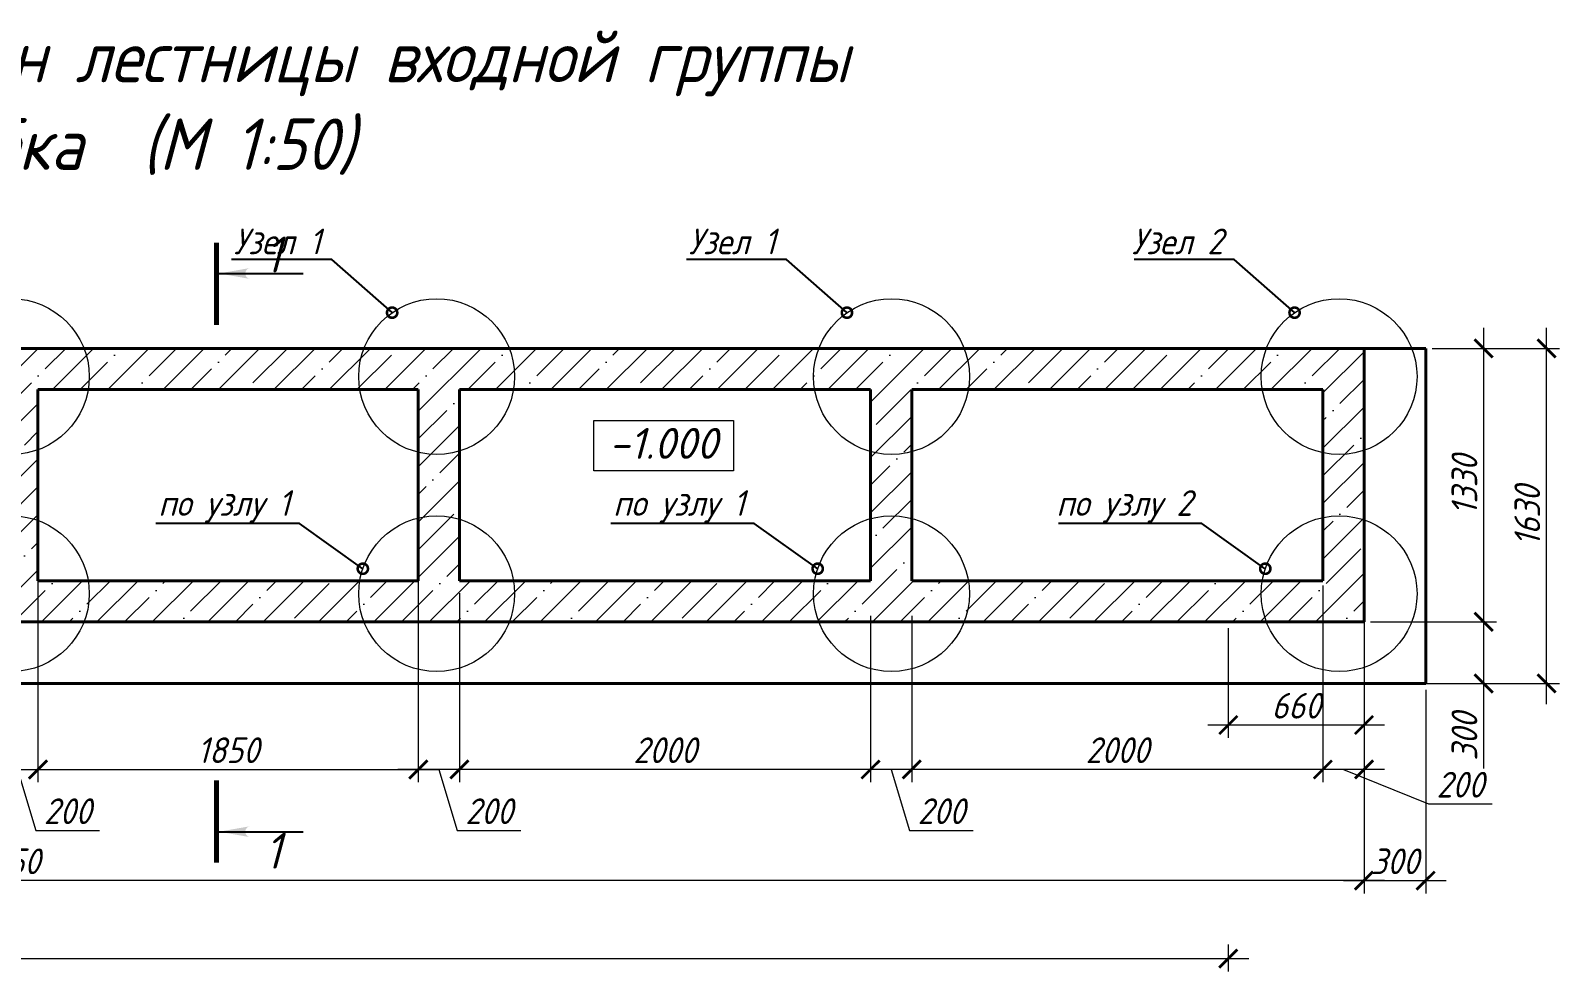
# Model space of a CAD drawing. Header units: millimetres. Extents: x 504091 to 2165846, y 135022 to 442887.
# Drawn here: x 1015981 to 1023418, y 215626 to 220205 of the extents above; entities that cross this region are included whole.
import ezdxf
from ezdxf import colors
from ezdxf.entities.mleader import LeaderData, LeaderLine
from ezdxf.math import Vec2, Vec3

# ---------------------------------------------------------------- set-up
doc = ezdxf.new("R2010")
doc.units = ezdxf.units.MM
doc.layers.get('Defpoints').update_dxf_attribs({"color": 255})
doc.layers.add('PS_Обозначения', color=7, linetype='Continuous')
doc.layers.add('SGRAND', color=7, linetype='Continuous')
for name, color, linetype, lineweight in [('Аннотация', 7, 'Continuous', 9), ('Монолит тонкий', 204, 'Continuous', 9), ('отметки', 7, 'Continuous', 20), ('Размер', 7, 'Continuous', 13), ('Размеры КР', 164, 'Continuous', 9)]:
    doc.layers.add(name, color=color, linetype=linetype, lineweight=lineweight)
doc.styles.add('GOST 2.304_new', font='isocpeur.ttf', dxfattribs={"width": 0.9, "oblique": 15})
doc.dimstyles.new('SPDS 1_50', dxfattribs={"dimscale": 50, "dimtxt": 2.5, "dimasz": 1.77, "dimexe": 1.25, "dimexo": 0.625, "dimtad": 1, "dimdec": 0, "dimrnd": 0.001, "dimzin": 9, "dimtxsty": 'GOST 2.304_new', "dimblk": 'ARCHTICK', "dimcen": 2.5, "dimdle": 2, "dimclrt": 256, "dimadec": 0, "dimazin": 2, "dimtfac": 0.75, "dimtdec": 0, "dimtmove": 1, "dimatfit": 3, "dimfxl": 0, "dimtolj": 1, "dimlwd": 9, "dimlwe": 9, "dimarcsym": 0})

# ---------------------------------------------------------------- blocks, each defined once
blk = doc.blocks.new('_ArchTick')
at = {"color": 0, "linetype": 'ByBlock', "const_width": 0.15}
blk.add_lwpolyline([(-0.5, -0.5), (0.5, 0.5)], dxfattribs=at)
blk = doc.blocks.new('*D1839')
at = {"layer": 'Defpoints', "color": 0, "lineweight": 20, "transparency": 16777216}
for p in [(1009307.3, 215788.8), (1021807.3, 215788.8), (1021807.3, 215688.8)]:
    blk.add_point(p, dxfattribs=at)
at = {"layer": 'Размеры КР', "color": 0, "lineweight": 9, "transparency": 16777216}
for p, q in [((1009307.3, 215757.6), (1009307.3, 215626.3)), ((1021807.3, 215757.6), (1021807.3, 215626.3)), ((1009207.3, 215688.8), (1021907.3, 215688.8))]:
    blk.add_line(p, q, dxfattribs=at)
at = {"layer": 'Размеры КР', "color": 0, "lineweight": 9, "transparency": 16777216, "xscale": 88.5, "yscale": 88.5, "zscale": 88.5, "rotation": 180}
blk.add_blockref('_ArchTick', (1009307.3, 215688.8), dxfattribs=at)
at = {"layer": 'Размеры КР', "color": 0, "lineweight": 9, "transparency": 16777216, "xscale": 88.5, "yscale": 88.5, "zscale": 88.5}
blk.add_blockref('_ArchTick', (1021807.3, 215688.8), dxfattribs=at)
at = {"layer": 'Размеры КР', "lineweight": 20, "transparency": 16777216, "insert": (1015557.3, 215782.6), "char_height": 125, "width": 145.965, "attachment_point": 5, "style": 'GOST 2.304_new'}
blk.add_mtext('\\A1;12500', dxfattribs=at)
blk = doc.blocks.new('*D1841')
at = {"layer": 'Defpoints', "color": 0, "lineweight": 20, "transparency": 16777216}
for p in [(1021807.3, 217327.8), (1022467.3, 217363.9), (1022467.3, 216825.7)]:
    blk.add_point(p, dxfattribs=at)
at = {"layer": 'Размеры КР', "color": 0, "lineweight": 9, "transparency": 16777216}
for p, q in [((1021807.3, 217296.5), (1021807.3, 216763.2)), ((1022467.3, 217332.7), (1022467.3, 216763.2)), ((1021707.3, 216825.7), (1022567.3, 216825.7))]:
    blk.add_line(p, q, dxfattribs=at)
at = {"layer": 'Размеры КР', "color": 0, "lineweight": 9, "transparency": 16777216, "xscale": 88.5, "yscale": 88.5, "zscale": 88.5, "rotation": 180}
blk.add_blockref('_ArchTick', (1021807.3, 216825.7), dxfattribs=at)
at = {"layer": 'Размеры КР', "color": 0, "lineweight": 9, "transparency": 16777216, "xscale": 88.5, "yscale": 88.5, "zscale": 88.5}
blk.add_blockref('_ArchTick', (1022467.3, 216825.7), dxfattribs=at)
at = {"layer": 'Размеры КР', "lineweight": 20, "transparency": 16777216, "insert": (1022137.3, 216919.5), "char_height": 125, "attachment_point": 5, "style": 'GOST 2.304_new'}
blk.add_mtext('\\A1;660', dxfattribs=at)
blk = doc.blocks.new('*D1842')
at = {"layer": 'Defpoints', "color": 0, "lineweight": 20, "transparency": 16777216}
for p in [(1009217.3, 217964.5), (1022467.3, 217557.9), (1009217.3, 216068.5)]:
    blk.add_point(p, dxfattribs=at)
at = {"layer": 'Размеры КР', "color": 0, "lineweight": 9, "transparency": 16777216}
for p, q in [((1009217.3, 217933.2), (1009217.3, 216006)), ((1022467.3, 217526.6), (1022467.3, 216006)), ((1022567.3, 216068.5), (1009117.3, 216068.5))]:
    blk.add_line(p, q, dxfattribs=at)
at = {"layer": 'Размеры КР', "color": 0, "lineweight": 9, "transparency": 16777216, "xscale": 88.5, "yscale": 88.5, "zscale": 88.5, "rotation": 180}
blk.add_blockref('_ArchTick', (1009217.3, 216068.5), dxfattribs=at)
at = {"layer": 'Размеры КР', "color": 0, "lineweight": 9, "transparency": 16777216, "xscale": 88.5, "yscale": 88.5, "zscale": 88.5}
blk.add_blockref('_ArchTick', (1022467.3, 216068.5), dxfattribs=at)
at = {"layer": 'Размеры КР', "lineweight": 20, "transparency": 16777216, "insert": (1015842.3, 216162.2), "char_height": 125, "attachment_point": 5, "style": 'GOST 2.304_new'}
blk.add_mtext('\\A1;13250', dxfattribs=at)
blk = doc.blocks.new('*D1848')
at = {"layer": 'Defpoints', "color": 0, "lineweight": 20, "transparency": 16777216}
for p in [(1022267.3, 217536.4), (1022467.3, 217536.4), (1022267.3, 216609.2)]:
    blk.add_point(p, dxfattribs=at)
at = {"layer": 'Размеры КР', "color": 0, "lineweight": 9, "transparency": 16777216}
for p, q in [((1022267.3, 217505.2), (1022267.3, 216546.7)), ((1022467.3, 217505.2), (1022467.3, 216546.7)), ((1022567.3, 216609.2), (1022167.3, 216609.2)), ((1022367.3, 216609.2), (1022780.6, 216441.4)), ((1022780.6, 216441.4), (1023090.3, 216441.4))]:
    blk.add_line(p, q, dxfattribs=at)
at = {"layer": 'Размеры КР', "color": 0, "lineweight": 9, "transparency": 16777216, "xscale": 88.5, "yscale": 88.5, "zscale": 88.5, "rotation": 180}
blk.add_blockref('_ArchTick', (1022267.3, 216609.2), dxfattribs=at)
at = {"layer": 'Размеры КР', "color": 0, "lineweight": 9, "transparency": 16777216, "xscale": 88.5, "yscale": 88.5, "zscale": 88.5}
blk.add_blockref('_ArchTick', (1022467.3, 216609.2), dxfattribs=at)
at = {"layer": 'Размеры КР', "lineweight": 20, "transparency": 16777216, "insert": (1022935.5, 216535.1), "char_height": 125, "attachment_point": 5, "style": 'GOST 2.304_new'}
blk.add_mtext('\\A1;200', dxfattribs=at)
blk = doc.blocks.new('*D1849')
at = {"layer": 'Defpoints', "color": 0, "lineweight": 20, "transparency": 16777216}
for p in [(1022267.3, 217536.4), (1020267.3, 217388.9), (1020267.3, 216609.2)]:
    blk.add_point(p, dxfattribs=at)
at = {"layer": 'Размеры КР', "color": 0, "lineweight": 9, "transparency": 16777216}
for p, q in [((1022267.3, 217505.2), (1022267.3, 216546.7)), ((1020267.3, 217357.6), (1020267.3, 216546.7)), ((1022367.3, 216609.2), (1020167.3, 216609.2))]:
    blk.add_line(p, q, dxfattribs=at)
at = {"layer": 'Размеры КР', "color": 0, "lineweight": 9, "transparency": 16777216, "xscale": 88.5, "yscale": 88.5, "zscale": 88.5, "rotation": 180}
blk.add_blockref('_ArchTick', (1020267.3, 216609.2), dxfattribs=at)
at = {"layer": 'Размеры КР', "color": 0, "lineweight": 9, "transparency": 16777216, "xscale": 88.5, "yscale": 88.5, "zscale": 88.5}
blk.add_blockref('_ArchTick', (1022267.3, 216609.2), dxfattribs=at)
at = {"layer": 'Размеры КР', "lineweight": 20, "transparency": 16777216, "insert": (1021267.3, 216703), "char_height": 125, "attachment_point": 5, "style": 'GOST 2.304_new'}
blk.add_mtext('\\A1;2000', dxfattribs=at)
blk = doc.blocks.new('*D1850')
at = {"layer": 'Defpoints', "color": 0, "lineweight": 20, "transparency": 16777216}
for p in [(1020067.3, 217388.9), (1020267.3, 217388.9), (1020067.3, 216609.2)]:
    blk.add_point(p, dxfattribs=at)
at = {"layer": 'Размеры КР', "color": 0, "lineweight": 9, "transparency": 16777216}
for p, q in [((1020067.3, 217357.6), (1020067.3, 216546.7)), ((1020267.3, 217357.6), (1020267.3, 216546.7)), ((1020367.3, 216609.2), (1019967.3, 216609.2)), ((1020167.3, 216609.2), (1020256.4, 216312.4)), ((1020256.4, 216312.4), (1020566.1, 216312.4))]:
    blk.add_line(p, q, dxfattribs=at)
at = {"layer": 'Размеры КР', "color": 0, "lineweight": 9, "transparency": 16777216, "xscale": 88.5, "yscale": 88.5, "zscale": 88.5, "rotation": 180}
blk.add_blockref('_ArchTick', (1020067.3, 216609.2), dxfattribs=at)
at = {"layer": 'Размеры КР', "color": 0, "lineweight": 9, "transparency": 16777216, "xscale": 88.5, "yscale": 88.5, "zscale": 88.5}
blk.add_blockref('_ArchTick', (1020267.3, 216609.2), dxfattribs=at)
at = {"layer": 'Размеры КР', "lineweight": 20, "transparency": 16777216, "insert": (1020411.3, 216406.1), "char_height": 125, "attachment_point": 5, "style": 'GOST 2.304_new'}
blk.add_mtext('\\A1;200', dxfattribs=at)
blk = doc.blocks.new('*D1851')
at = {"layer": 'Defpoints', "color": 0, "lineweight": 20, "transparency": 16777216}
for p in [(1018067.3, 217497.8), (1020067.3, 217388.9), (1018067.3, 216609.2)]:
    blk.add_point(p, dxfattribs=at)
at = {"layer": 'Размеры КР', "color": 0, "lineweight": 9, "transparency": 16777216}
for p, q in [((1018067.3, 217466.6), (1018067.3, 216546.7)), ((1020067.3, 217357.6), (1020067.3, 216546.7)), ((1020167.3, 216609.2), (1017967.3, 216609.2))]:
    blk.add_line(p, q, dxfattribs=at)
at = {"layer": 'Размеры КР', "color": 0, "lineweight": 9, "transparency": 16777216, "xscale": 88.5, "yscale": 88.5, "zscale": 88.5, "rotation": 180}
blk.add_blockref('_ArchTick', (1018067.3, 216609.2), dxfattribs=at)
at = {"layer": 'Размеры КР', "color": 0, "lineweight": 9, "transparency": 16777216, "xscale": 88.5, "yscale": 88.5, "zscale": 88.5}
blk.add_blockref('_ArchTick', (1020067.3, 216609.2), dxfattribs=at)
at = {"layer": 'Размеры КР', "lineweight": 20, "transparency": 16777216, "insert": (1019067.3, 216703), "char_height": 125, "attachment_point": 5, "style": 'GOST 2.304_new'}
blk.add_mtext('\\A1;2000', dxfattribs=at)
blk = doc.blocks.new('*D1852')
at = {"layer": 'Defpoints', "color": 0, "lineweight": 20, "transparency": 16777216}
for p in [(1017867.3, 217486), (1018067.3, 217497.8), (1017867.3, 216609.2)]:
    blk.add_point(p, dxfattribs=at)
at = {"layer": 'Размеры КР', "color": 0, "lineweight": 9, "transparency": 16777216}
for p, q in [((1017867.3, 217454.8), (1017867.3, 216546.7)), ((1018067.3, 217466.6), (1018067.3, 216546.7)), ((1018167.3, 216609.2), (1017767.3, 216609.2)), ((1017967.3, 216609.2), (1018056.4, 216312.4)), ((1018056.4, 216312.4), (1018366.1, 216312.4))]:
    blk.add_line(p, q, dxfattribs=at)
at = {"layer": 'Размеры КР', "color": 0, "lineweight": 9, "transparency": 16777216, "xscale": 88.5, "yscale": 88.5, "zscale": 88.5, "rotation": 180}
blk.add_blockref('_ArchTick', (1017867.3, 216609.2), dxfattribs=at)
at = {"layer": 'Размеры КР', "color": 0, "lineweight": 9, "transparency": 16777216, "xscale": 88.5, "yscale": 88.5, "zscale": 88.5}
blk.add_blockref('_ArchTick', (1018067.3, 216609.2), dxfattribs=at)
at = {"layer": 'Размеры КР', "lineweight": 20, "transparency": 16777216, "insert": (1018211.3, 216406.1), "char_height": 125, "attachment_point": 5, "style": 'GOST 2.304_new'}
blk.add_mtext('\\A1;200', dxfattribs=at)
blk = doc.blocks.new('*D1854')
at = {"layer": 'Defpoints', "color": 0, "lineweight": 20, "transparency": 16777216}
for p in [(1016017.3, 217603.1), (1015817.3, 217486), (1016017.3, 216609.2)]:
    blk.add_point(p, dxfattribs=at)
at = {"layer": 'Размеры КР', "color": 0, "lineweight": 9, "transparency": 16777216}
for p, q in [((1016017.3, 217571.9), (1016017.3, 216546.7)), ((1015817.3, 217454.8), (1015817.3, 216546.7)), ((1015717.3, 216609.2), (1016117.3, 216609.2)), ((1015917.3, 216609.2), (1016006.4, 216312.4)), ((1016006.4, 216312.4), (1016316.1, 216312.4))]:
    blk.add_line(p, q, dxfattribs=at)
at = {"layer": 'Размеры КР', "color": 0, "lineweight": 9, "transparency": 16777216, "xscale": 88.5, "yscale": 88.5, "zscale": 88.5, "rotation": 180}
blk.add_blockref('_ArchTick', (1015817.3, 216609.2), dxfattribs=at)
at = {"layer": 'Размеры КР', "color": 0, "lineweight": 9, "transparency": 16777216, "xscale": 88.5, "yscale": 88.5, "zscale": 88.5}
blk.add_blockref('_ArchTick', (1016017.3, 216609.2), dxfattribs=at)
at = {"layer": 'Размеры КР', "lineweight": 20, "transparency": 16777216, "insert": (1016161.3, 216406.1), "char_height": 125, "attachment_point": 5, "style": 'GOST 2.304_new'}
blk.add_mtext('\\A1;200', dxfattribs=at)
blk = doc.blocks.new('*D1855')
at = {"layer": 'Defpoints', "color": 0, "lineweight": 20, "transparency": 16777216}
for p in [(1016017.3, 217603.1), (1017867.3, 217565.9), (1017867.3, 216609.2)]:
    blk.add_point(p, dxfattribs=at)
at = {"layer": 'Размеры КР', "color": 0, "lineweight": 9, "transparency": 16777216}
for p, q in [((1016017.3, 217571.9), (1016017.3, 216546.7)), ((1017867.3, 217534.6), (1017867.3, 216546.7)), ((1015917.3, 216609.2), (1017967.3, 216609.2))]:
    blk.add_line(p, q, dxfattribs=at)
at = {"layer": 'Размеры КР', "color": 0, "lineweight": 9, "transparency": 16777216, "xscale": 88.5, "yscale": 88.5, "zscale": 88.5, "rotation": 180}
blk.add_blockref('_ArchTick', (1016017.3, 216609.2), dxfattribs=at)
at = {"layer": 'Размеры КР', "color": 0, "lineweight": 9, "transparency": 16777216, "xscale": 88.5, "yscale": 88.5, "zscale": 88.5}
blk.add_blockref('_ArchTick', (1017867.3, 216609.2), dxfattribs=at)
at = {"layer": 'Размеры КР', "lineweight": 20, "transparency": 16777216, "insert": (1016942.3, 216703), "char_height": 125, "attachment_point": 5, "style": 'GOST 2.304_new'}
blk.add_mtext('\\A1;1850', dxfattribs=at)
blk = doc.blocks.new('_DotSmall')
at = {"color": 0, "linetype": 'ByBlock', "lineweight": 35, "const_width": 0.5}
blk.add_lwpolyline([(-0.0625, 0, 1), (0.0625, 0, 1)], format="xyb", close=True, dxfattribs=at)
blk = doc.blocks.new('*D1831')
at = {"layer": 'Defpoints', "color": 0, "lineweight": 20, "transparency": 16777216}
for p in [(1022467.3, 217025.9), (1022767.3, 217027.8), (1022767.3, 216068.5)]:
    blk.add_point(p, dxfattribs=at)
at = {"layer": 'Размеры КР', "color": 0, "lineweight": 9, "transparency": 16777216}
for p, q in [((1022767.3, 216996.5), (1022767.3, 216006)), ((1022467.3, 216994.7), (1022467.3, 216006)), ((1022367.3, 216068.5), (1022867.3, 216068.5))]:
    blk.add_line(p, q, dxfattribs=at)
at = {"layer": 'Размеры КР', "color": 0, "lineweight": 9, "transparency": 16777216, "xscale": 88.5, "yscale": 88.5, "zscale": 88.5, "rotation": 180}
blk.add_blockref('_ArchTick', (1022467.3, 216068.5), dxfattribs=at)
at = {"layer": 'Размеры КР', "color": 0, "lineweight": 9, "transparency": 16777216, "xscale": 88.5, "yscale": 88.5, "zscale": 88.5}
blk.add_blockref('_ArchTick', (1022767.3, 216068.5), dxfattribs=at)
at = {"layer": 'Размеры КР', "lineweight": 20, "transparency": 16777216, "insert": (1022617.3, 216162.2), "char_height": 125, "attachment_point": 5, "style": 'GOST 2.304_new'}
blk.add_mtext('\\A1;300', dxfattribs=at)
blk = doc.blocks.new('*D1832')
at = {"layer": 'Defpoints', "color": 0, "lineweight": 20, "transparency": 16777216}
for p in [(1022467.3, 217327.8), (1023049.5, 217327.8), (1022467.3, 217027.8)]:
    blk.add_point(p, dxfattribs=at)
at = {"layer": 'Размеры КР', "color": 0, "lineweight": 9, "transparency": 16777216}
for p, q in [((1023049.5, 216927.8), (1023049.5, 217427.8)), ((1022498.6, 217327.8), (1023112, 217327.8)), ((1022498.6, 217027.8), (1023112, 217027.8)), ((1023049.5, 216613.8), (1023049.5, 217027.8))]:
    blk.add_line(p, q, dxfattribs=at)
at = {"layer": 'Размеры КР', "color": 0, "lineweight": 9, "transparency": 16777216, "xscale": 88.5, "yscale": 88.5, "zscale": 88.5}
for p, rotation in [((1023049.5, 217327.8), 90), ((1023049.5, 217027.8), 270)]:
    blk.add_blockref('_ArchTick', p, dxfattribs=dict(at, rotation=rotation))
at = {"layer": 'Размеры КР', "lineweight": 20, "transparency": 16777216, "insert": (1022955.8, 216768.7), "char_height": 125, "attachment_point": 5, "rotation": 90, "style": 'GOST 2.304_new'}
blk.add_mtext('\\A1;300', dxfattribs=at)
blk = doc.blocks.new('*D1833')
at = {"layer": 'Defpoints', "color": 0, "lineweight": 20, "transparency": 16777216}
for p in [(1022767.3, 218658.2), (1023049.5, 218658.2), (1022467.3, 217327.8)]:
    blk.add_point(p, dxfattribs=at)
at = {"layer": 'Размеры КР', "color": 0, "lineweight": 9, "transparency": 16777216}
for p, q in [((1023049.5, 217227.8), (1023049.5, 218758.2)), ((1022798.6, 218658.2), (1023112, 218658.2)), ((1022498.6, 217327.8), (1023112, 217327.8))]:
    blk.add_line(p, q, dxfattribs=at)
at = {"layer": 'Размеры КР', "color": 0, "lineweight": 9, "transparency": 16777216, "xscale": 88.5, "yscale": 88.5, "zscale": 88.5}
for p, rotation in [((1023049.5, 218658.2), 90), ((1023049.5, 217327.8), 270)]:
    blk.add_blockref('_ArchTick', p, dxfattribs=dict(at, rotation=rotation))
at = {"layer": 'Размеры КР', "lineweight": 20, "transparency": 16777216, "insert": (1022955.8, 217993), "char_height": 125, "attachment_point": 5, "rotation": 90, "style": 'GOST 2.304_new'}
blk.add_mtext('\\A1;1330', dxfattribs=at)
blk = doc.blocks.new('*D1834')
at = {"layer": 'Defpoints', "color": 0, "lineweight": 20, "transparency": 16777216}
for p in [(1022767.3, 218658.2), (1023355.3, 218658.2), (1022891.5, 217027.8)]:
    blk.add_point(p, dxfattribs=at)
at = {"layer": 'Размеры КР', "color": 0, "lineweight": 9, "transparency": 16777216}
for p, q in [((1023355.3, 216927.8), (1023355.3, 218758.2)), ((1022798.6, 218658.2), (1023417.8, 218658.2)), ((1022922.7, 217027.8), (1023417.8, 217027.8))]:
    blk.add_line(p, q, dxfattribs=at)
at = {"layer": 'Размеры КР', "color": 0, "lineweight": 9, "transparency": 16777216, "xscale": 88.5, "yscale": 88.5, "zscale": 88.5}
for p, rotation in [((1023355.3, 218658.2), 90), ((1023355.3, 217027.8), 270)]:
    blk.add_blockref('_ArchTick', p, dxfattribs=dict(at, rotation=rotation))
at = {"layer": 'Размеры КР', "lineweight": 20, "transparency": 16777216, "insert": (1023261.6, 217843), "char_height": 125, "attachment_point": 5, "rotation": 90, "style": 'GOST 2.304_new'}
blk.add_mtext('\\A1;1630', dxfattribs=at)

msp = doc.modelspace()

# ---------------------------------------------------------------- hatches: boundary and pattern name
at = {"layer": 'PS_Обозначения', "ltscale": 50}
for points in [[(1016897.919, 219023.0703), (1017047.919, 219049.4703, 0.839099631), (1017047.919, 218996.6703)], [(1016897.919, 216306.419), (1017047.919, 216280.019, -0.839099631), (1017047.919, 216332.819)]]:
    msp.add_hatch(color=256, dxfattribs=at).paths.add_polyline_path(points, flags=0)
at = {"layer": 'SGRAND', "lineweight": 20}
h = msp.add_hatch(dxfattribs=at)
h.set_pattern_fill('ANSI35', color=256, scale=30)
h.set_pattern_definition([(45, (-27801.07, -21517.79), (-134.703842, 134.703842), []), (45, (-27666.37, -21517.79), (-134.703842, 134.703842), [238.125, -47.625, 0, -47.625])])
h.paths.add_polyline_path([(1021807.2927, 218658.1518), (1009307.2927, 218658.1518), (1009307.2927, 217327.7967), (1015495.4274, 217327.7967, -0.542035675), (1015556.8294, 217327.7967), (1021807.2927, 217327.7967), (1021807.2927, 217527.7967), (1020267.3258, 217527.7967), (1020267.3258, 218458.1518), (1021807.2927, 218458.1518)])
h.paths.add_polyline_path([(1011417.3258, 218458.1518), (1011417.3258, 217527.7967), (1009417.3258, 217527.7967), (1009417.3258, 218458.1518)], flags=16)
h.paths.add_polyline_path([(1011617.3258, 218458.1518), (1013617.3258, 218458.1518), (1013617.3258, 217527.7967), (1011617.3258, 217527.7967)], flags=16)
h.paths.add_polyline_path([(1013817.3258, 218458.1518), (1015817.3258, 218458.1518), (1015817.3258, 217527.7967), (1013817.3258, 217527.7967)], flags=16)
h.paths.add_polyline_path([(1016017.3258, 218458.1518), (1017867.3258, 218458.1518), (1017867.3258, 217527.7967), (1016017.3258, 217527.7967)], flags=16)
h.paths.add_polyline_path([(1018067.3258, 218458.1518), (1020067.3258, 218458.1518), (1020067.3258, 217527.7967), (1018067.3258, 217527.7967)], flags=16)
h.paths.add_polyline_path([(1009307.2927, 218658.1518), (1009217.3258, 218658.1518), (1009217.3258, 217327.7967), (1009307.2927, 217327.7967)])
h.paths.add_polyline_path([(1022467.3258, 218658.1518), (1021807.2927, 218658.1518), (1021807.2927, 218458.1518), (1022267.3258, 218458.1518), (1022267.3258, 217527.7967), (1021807.2927, 217527.7967), (1021807.2927, 217327.7967), (1022467.3258, 217327.7967)])

# ---------------------------------------------------------------- linework, layer by layer
at = {"layer": 'PS_Обозначения', "ltscale": 50}
for points in [[(1016885.419, 218773.0703, 25, 25, 0), (1016885.419, 219173.0703, 0, 0, 0)], [(1016885.419, 216556.419, 25, 25, 0), (1016885.419, 216156.419, 0, 0, 0)]]:
    msp.add_lwpolyline(points, format="xyseb", dxfattribs=at)
for points in [[(1016897.919, 219023.0703), (1017307.8101, 219023.0703)], [(1016897.919, 216306.419), (1017307.8101, 216306.419)]]:
    msp.add_lwpolyline(points, dxfattribs=at)
at = {"layer": 'Аннотация', "lineweight": 20}
msp.add_lwpolyline([(1018720.5379, 218307.7543), (1019401.0368, 218307.7543), (1019401.0368, 218062.9959), (1018720.5379, 218062.9959)], close=True, dxfattribs=at)
at = {"layer": 'Монолит тонкий', "lineweight": 40, "ltscale": 100}
for p, q in [((1022467.3258, 218658.1518), (1008917.3258, 218658.1518)), ((1022467.3258, 218658.1518), (1022467.3258, 217327.7967)), ((1022467.3258, 218658.1518), (1022767.3258, 218658.1518)), ((1022767.3258, 218658.1518), (1022767.3258, 217027.7967)), ((1017867.3258, 218458.1518), (1016017.3258, 218458.1518)), ((1016017.3258, 218458.1518), (1016017.3258, 217527.7967)), ((1017867.3258, 218458.1518), (1017867.3258, 217527.7967)), ((1020067.3258, 218458.1518), (1018067.3258, 218458.1518)), ((1018067.3258, 218458.1518), (1018067.3258, 217527.7967)), ((1020067.3258, 218458.1518), (1020067.3258, 217527.7967)), ((1022267.3258, 218458.1518), (1020267.3258, 218458.1518)), ((1020267.3258, 218458.1518), (1020267.3258, 217527.7967)), ((1022267.3258, 218458.1518), (1022267.3258, 217527.7967)), ((1016017.3258, 217527.7967), (1017867.3258, 217527.7967)), ((1018067.3258, 217527.7967), (1020067.3258, 217527.7967)), ((1020267.3258, 217527.7967), (1022267.3258, 217527.7967)), ((1009217.3258, 217327.7967), (1022467.3258, 217327.7967)), ((1008917.3258, 217027.7967), (1022767.3258, 217027.7967))]:
    msp.add_line(p, q, dxfattribs=at)
at = {"layer": 'Размеры КР', "lineweight": 20}
msp.add_line((1022467.3258, 217327.7967), (1022467.3258, 217307.7967), dxfattribs=at)
msp.add_lwpolyline([(1008917.3258, 218657.2113), (1022767.3258, 218657.2113), (1022767.3258, 217027.7967), (1008917.3258, 217027.7967)], close=True, dxfattribs=at)
for centre in [(1015887.9835, 218521.2546), (1017956.5982, 218521.2546), (1020168.9348, 218521.2546), (1022346.138, 218521.2546), (1015887.9835, 217464.6939), (1017956.5982, 217464.6939), (1020168.9348, 217464.6939), (1022346.138, 217464.6939)]:
    msp.add_circle(centre, 379.0343, dxfattribs=at)

# ---------------------------------------------------------------- texts
at = {"layer": 'PS_Обозначения', "style": 'GOST 2.304_new', "oblique": 15, "width": 0.9}
for p in [(1017120.6582, 219027.8709), (1017120.6582, 216126.6184)]:
    msp.add_text('1', height=175, dxfattribs=at).set_placement(p)
at = {"layer": 'Аннотация', "lineweight": 9, "insert": (1010587.8647, 220203.5782), "char_height": 250, "attachment_point": 1, "line_spacing_factor": 1.022766, "style": 'GOST 2.304_new'}
msp.add_mtext_dynamic_manual_height_columns('\\pi366.44458;Схема фундаментной плиты и стен лестницы входной группы \\P\\pi1865.84613;в осях 5-7/А*-Б. Опалубка  (М 1:50)', width=9480.531459, gutter_width=2500, heights=[1983.7092], dxfattribs=at)
at = {"layer": 'отметки', "lineweight": 20, "insert": (1018793.2845, 218271.2636), "char_height": 150, "width": 771.616927, "attachment_point": 1, "line_spacing_factor": 1.022761, "style": 'GOST 2.304_new'}
msp.add_mtext('{\\W1;-1.000}', dxfattribs=at)

# ---------------------------------------------------------------- dimensions: what is measured, and where the dimension line sits
at = {"layer": 'Размеры КР', "lineweight": 20}
for base, p1, p2, angle, picture, middle in [((1023049.5054, 218658.1518), (1022467.3258, 217327.7967), (1022767.3258, 218658.1518), 90, '*D1833', (1022955.7554, 217992.9742)), ((1023355.3426, 218658.1518), (1022891.4719, 217027.7967), (1022767.3258, 218658.1518), 90, '*D1834', (1023261.5926, 217842.9742)), ((1020267.3258, 216609.2358), (1022267.3258, 217536.404), (1020267.3258, 217388.8665), 180, '*D1849', (1021267.3258, 216702.9858)), ((1017867.3258, 216609.2358), (1018067.3258, 217497.8051), (1017867.3258, 217486.0153), 180, '*D1852', (1018087.6383, 216406.1108)), ((1018067.3258, 216609.2358), (1020067.3258, 217388.8665), (1018067.3258, 217497.8051), 180, '*D1851', (1019067.3258, 216702.9858)), ((1020067.3258, 216609.2358), (1020267.3258, 217388.8665), (1020067.3258, 217388.8665), 180, '*D1850', (1020287.6383, 216406.1108))]:
    dim = msp.add_linear_dim(base=base, p1=p1, p2=p2, angle=angle, dimstyle='SPDS 1_50', dxfattribs=at)
    dim.commit()
    dim.dimension.update_dxf_attribs({"geometry": picture, "text_midpoint": middle})
for base, p1, p2, picture, middle in [((1009217.3258, 216068.4711), (1022467.3258, 217557.8815), (1009217.3258, 217964.4919), '*D1842', (1015842.3258, 216162.2211)), ((1016017.3258, 216609.2358), (1015817.3258, 217486.0153), (1016017.3258, 217603.115), '*D1854', (1016037.6383, 216406.1108)), ((1017867.3258, 216609.2358), (1016017.3258, 217603.115), (1017867.3258, 217565.8752), '*D1855', (1016942.3258, 216702.9858)), ((1022467.3258, 216825.7075), (1021807.2927, 217327.7967), (1022467.3258, 217363.9221), '*D1841', (1022137.3092, 216919.4575)), ((1021807.2927, 215688.831), (1009307.2927, 215788.8159), (1021807.2927, 215788.8159), '*D1839', (1015557.2927, 215782.581))]:
    dim = msp.add_linear_dim(base=base, p1=p1, p2=p2, dimstyle='SPDS 1_50', dxfattribs=at)
    dim.commit()
    dim.dimension.update_dxf_attribs({"geometry": picture, "text_midpoint": middle})
for base, p1, p2, angle, picture, middle in [((1022267.3258, 216609.2358), (1022467.3258, 217536.404), (1022267.3258, 217536.404), 180, '*D1848', (1022811.8488, 216441.3981)), ((1023049.5054, 217327.7967), (1022467.3258, 217027.7967), (1022467.3258, 217327.7967), 90, '*D1832', (1023120.6058, 216768.6721))]:
    dim = msp.add_linear_dim(base=base, p1=p1, p2=p2, angle=angle, dimstyle='SPDS 1_50', dxfattribs=at)
    dim.commit()
    dim.dimension.update_dxf_attribs({"geometry": picture, "text_midpoint": middle, "dimtype": 160})
dim = msp.add_linear_dim(base=(1022767.3258, 216068.4711), p1=(1022467.3258, 217025.9449), p2=(1022767.3258, 217027.7967), dimstyle='SPDS 1_50', dxfattribs=at)
dim.commit()
dim.dimension.update_dxf_attribs({"geometry": '*D1831', "text_midpoint": (1022617.3258, 216068.4711), "dimtype": 160})

# ---------------------------------------------------------------- leaders
at = {"layer": 'Размер', "ltscale": 20}
ml = msp.add_multileader_mtext('Standard', dxfattribs=at)
ml.set_content('\\A1;Узел 1', color=256, style='GOST 2.304_new')
ml.set_leader_properties()
ml.set_arrow_properties(name='DOTSMALL')
ml.build(insert=Vec2(0, 0))
ml.multileader.update_dxf_attribs({"text_left_attachment_type": 6, "text_right_attachment_type": 6, "dogleg_length": 1, "arrow_head_size": 100})
ctx = ml.context
ctx.base_point, ctx.char_height, ctx.arrow_head_size, ctx.landing_gap_size, ctx.plane_origin = Vec3(1016937.194, 219091.4823), 125, 100, 0, Vec3(998765.2114, 366624.0156)
ctx.left_attachment, ctx.right_attachment, ctx.text_align_type = 6, 6, 1
notes = []
notes.append((ctx, [(0, (1, 1, 0), (1017446.0563, 219091.4823), (-1, 0), 20, [(0, [(1017740.059, 218832.3459)], 0, [])])]))
ctx.mtext.insert, ctx.mtext.rotation, ctx.mtext.width, ctx.mtext.alignment, ctx.mtext.flow_direction = Vec3(1017181.6252, 219241.4823), 6.283185307, 1664.96034, 2, 5
ml = msp.add_multileader_mtext('Standard', dxfattribs=at)
ml.set_content('\\A1;Узел 1', color=256, style='GOST 2.304_new')
ml.set_leader_properties()
ml.set_arrow_properties(name='DOTSMALL')
ml.build(insert=Vec2(0, 0))
ml.multileader.update_dxf_attribs({"text_left_attachment_type": 6, "text_right_attachment_type": 6, "dogleg_length": 1, "arrow_head_size": 100})
ctx = ml.context
ctx.base_point, ctx.char_height, ctx.arrow_head_size, ctx.landing_gap_size, ctx.plane_origin = Vec3(1019149.5305, 219091.4823), 125, 100, 0, Vec3(1000977.5479, 366624.0156)
ctx.left_attachment, ctx.right_attachment, ctx.text_align_type = 6, 6, 1
notes.append((ctx, [(0, (1, 1, 0), (1019658.3928, 219091.4823), (-1, 0), 20, [(0, [(1019952.3956, 218832.3459)], 0, [])])]))
ctx.mtext.insert, ctx.mtext.rotation, ctx.mtext.width, ctx.mtext.alignment, ctx.mtext.flow_direction = Vec3(1019393.9617, 219241.4823), 6.283185307, 1664.96034, 2, 5
ml = msp.add_multileader_mtext('Standard', dxfattribs=at)
ml.set_content('\\A1;Узел 2', color=256, style='GOST 2.304_new')
ml.set_leader_properties()
ml.set_arrow_properties(name='DOTSMALL')
ml.build(insert=Vec2(0, 0))
ml.multileader.update_dxf_attribs({"text_left_attachment_type": 6, "text_right_attachment_type": 6, "dogleg_length": 1, "arrow_head_size": 100})
ctx = ml.context
ctx.base_point, ctx.char_height, ctx.arrow_head_size, ctx.landing_gap_size, ctx.plane_origin = Vec3(1021304.2338, 219091.4823), 125, 100, 0, Vec3(1003154.7512, 366624.0156)
ctx.left_attachment, ctx.right_attachment, ctx.text_align_type = 6, 6, 1
notes.append((ctx, [(0, (1, 1, 0), (1021835.5961, 219091.4823), (-1, 0), 20, [(0, [(1022129.5988, 218832.3459)], 0, [])])]))
ctx.mtext.insert, ctx.mtext.rotation, ctx.mtext.width, ctx.mtext.alignment, ctx.mtext.flow_direction = Vec3(1021559.9149, 219241.4823), 6.283185307, 1664.96034, 2, 5
ml = msp.add_multileader_mtext('Standard', dxfattribs=at)
ml.set_content('\\A1;по узлу 1', color=256, style='GOST 2.304_new')
ml.set_leader_properties()
ml.set_arrow_properties(name='DOTSMALL')
ml.build(insert=Vec2(0, 0))
ml.multileader.update_dxf_attribs({"text_left_attachment_type": 6, "text_right_attachment_type": 6, "dogleg_length": 1, "arrow_head_size": 100})
ctx = ml.context
ctx.base_point, ctx.char_height, ctx.arrow_head_size, ctx.landing_gap_size, ctx.plane_origin = Vec3(1016576.4893, 217805.9162), 125, 100, 0, Vec3(998608.2087, 70273.3829)
ctx.left_attachment, ctx.right_attachment, ctx.text_align_type = 6, 6, 1
notes.append((ctx, [(0, (1, 1, 0), (1017289.0535, 217805.9162), (-1, 0), 20, [(0, [(1017597.5757, 217586.225)], 0, [])])]))
ctx.mtext.insert, ctx.mtext.width, ctx.mtext.alignment, ctx.mtext.flow_direction = Vec3(1016922.7714, 217968.4162), 1664.96034, 2, 5
ml = msp.add_multileader_mtext('Standard', dxfattribs=at)
ml.set_content('\\A1;по узлу 1', color=256, style='GOST 2.304_new')
ml.set_leader_properties()
ml.set_arrow_properties(name='DOTSMALL')
ml.build(insert=Vec2(0, 0))
ml.multileader.update_dxf_attribs({"text_left_attachment_type": 6, "text_right_attachment_type": 6, "dogleg_length": 1, "arrow_head_size": 100})
ctx = ml.context
ctx.base_point, ctx.char_height, ctx.arrow_head_size, ctx.landing_gap_size, ctx.plane_origin = Vec3(1018788.8259, 217805.9162), 125, 100, 0, Vec3(1000820.5452, 70273.3829)
ctx.left_attachment, ctx.right_attachment, ctx.text_align_type = 6, 6, 1
notes.append((ctx, [(0, (1, 1, 0), (1019501.3901, 217805.9162), (-1, 0), 20, [(0, [(1019809.9122, 217586.225)], 0, [])])]))
ctx.mtext.insert, ctx.mtext.width, ctx.mtext.alignment, ctx.mtext.flow_direction = Vec3(1019135.108, 217968.4162), 1664.96034, 2, 5
ml = msp.add_multileader_mtext('Standard', dxfattribs=at)
ml.set_content('\\A1;по узлу 2', color=256, style='GOST 2.304_new')
ml.set_leader_properties()
ml.set_arrow_properties(name='DOTSMALL')
ml.build(insert=Vec2(0, 0))
ml.multileader.update_dxf_attribs({"text_left_attachment_type": 6, "text_right_attachment_type": 6, "dogleg_length": 1, "arrow_head_size": 100})
ctx = ml.context
ctx.base_point, ctx.char_height, ctx.arrow_head_size, ctx.landing_gap_size, ctx.plane_origin = Vec3(1020943.5291, 217805.9162), 125, 100, 0, Vec3(1002997.7484, 70273.3829)
ctx.left_attachment, ctx.right_attachment, ctx.text_align_type = 6, 6, 1
notes.append((ctx, [(0, (1, 1, 0), (1021678.5933, 217805.9162), (-1, 0), 20, [(0, [(1021987.1155, 217586.225)], 0, [])])]))
ctx.mtext.insert, ctx.mtext.width, ctx.mtext.alignment, ctx.mtext.flow_direction = Vec3(1021301.0612, 217968.4162), 1664.96034, 2, 5
for ctx, leaders in notes:
    for number, flags, end, landing, length, lines in leaders:
        leader = LeaderData()
        leader.index, (leader.has_last_leader_line, leader.has_dogleg_vector, leader.attachment_direction) = number, flags
        leader.last_leader_point, leader.dogleg_vector, leader.dogleg_length = Vec3(end), Vec3(landing), length
        for number, points, colour, breaks in lines:
            line = LeaderLine()
            line.index, line.vertices, line.color, line.breaks = number, Vec3.list(points), colors.encode_raw_color(colour), breaks
            leader.lines.append(line)
        ctx.leaders.append(leader)

doc.saveas('drawing.dxf')
